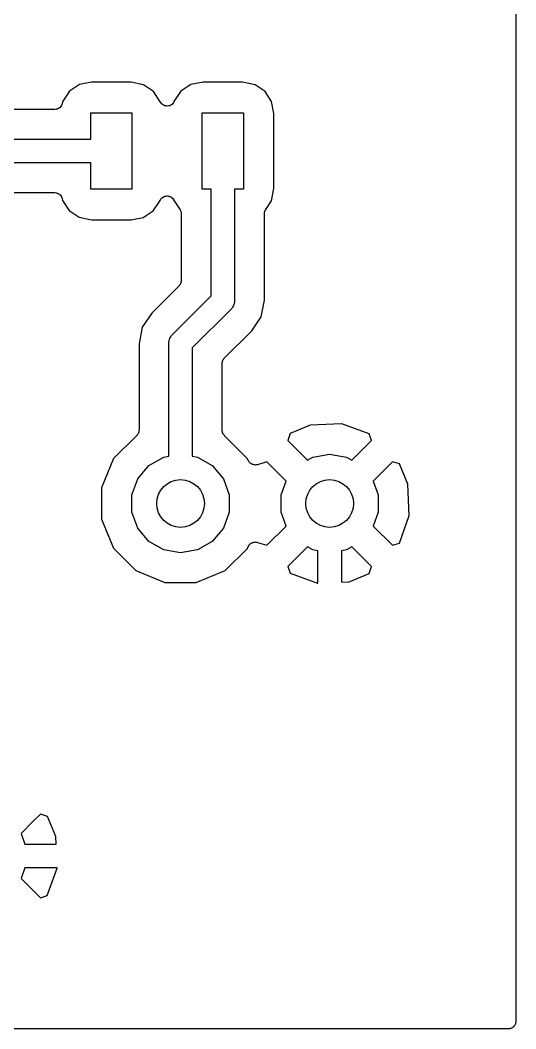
# Model space of a CAD drawing. Extents: x 0.2 to 50.9, y 0.2 to 28.3.
# Drawn here: x 42.5 to 50.94, y 0.56 to 17.73 of the extents above; entities that cross this region are included whole.
import ezdxf

# ---------------------------------------------------------------- set-up
doc = ezdxf.new("R2010")
doc.units = 0
doc.header["$MEASUREMENT"] = 0
doc.layers.add('BLACK', color=7, linetype='CONTINUOUS')

msp = doc.modelspace()

# ---------------------------------------------------------------- linework, layer by layer
at = {"layer": 'Black'}
for p, q in [((50.942, 18.5688), (50.942, 0.685)), ((43.7122, 16.6704), (43.5067, 16.6306)), ((44.3874, 16.6704), (43.7122, 16.6704)), ((44.5997, 16.6279), (44.3874, 16.6704)), ((45.6122, 16.6704), (45.4067, 16.6306)), ((46.2874, 16.6704), (45.6122, 16.6704)), ((46.4997, 16.6279), (46.2874, 16.6704)), ((43.3361, 16.5185), (43.2221, 16.3497)), ((43.5067, 16.6306), (43.3361, 16.5185)), ((44.7685, 16.5139), (44.5997, 16.6279)), ((44.8891, 16.3304), (44.7685, 16.5139)), ((45.2361, 16.5185), (45.1158, 16.3403)), ((45.4067, 16.6306), (45.2361, 16.5185)), ((46.6685, 16.5139), (46.4997, 16.6279)), ((46.7806, 16.3433), (46.6685, 16.5139)), ((43.2221, 16.3497), (43.2142, 16.31)), ((44.8893, 16.3296), (44.8891, 16.3304)), ((44.8908, 16.3277), (44.8893, 16.3296)), ((44.891, 16.3275), (44.8908, 16.3277)), ((44.8919, 16.3251), (44.891, 16.3275)), ((44.9047, 16.3104), (44.8919, 16.3251)), ((45.1092, 16.3244), (45.0963, 16.3097)), ((45.1102, 16.3268), (45.1092, 16.3244)), ((45.1118, 16.3288), (45.1102, 16.3268)), ((45.1158, 16.3403), (45.1118, 16.3288)), ((46.8204, 16.1378), (46.7806, 16.3433)), ((43.0897, 16.208), (41.8459, 16.208)), ((43.1099, 16.2116), (43.0897, 16.208)), ((43.1303, 16.2147), (43.1099, 16.2116)), ((43.1316, 16.2154), (43.1303, 16.2147)), ((43.1331, 16.2157), (43.1316, 16.2154)), ((43.1509, 16.226), (43.1331, 16.2157)), ((43.169, 16.2358), (43.1509, 16.226)), ((43.17, 16.237), (43.169, 16.2358)), ((43.1713, 16.2377), (43.17, 16.237)), ((43.1845, 16.2535), (43.1713, 16.2377)), ((43.1981, 16.2689), (43.1845, 16.2535)), ((43.1987, 16.2703), (43.1981, 16.2689)), ((43.1996, 16.2715), (43.1987, 16.2703)), ((43.2067, 16.2908), (43.1996, 16.2715)), ((43.2142, 16.31), (43.2067, 16.2908)), ((43.7, 15.7), (43.7, 16.15)), ((43.7, 16.15), (44.4, 16.15)), ((44.4, 16.15), (44.4, 14.85)), ((44.9169, 16.2951), (44.9047, 16.3104)), ((44.9191, 16.2938), (44.9169, 16.2951)), ((44.9208, 16.2918), (44.9191, 16.2938)), ((44.9379, 16.2823), (44.9208, 16.2918)), ((44.9546, 16.2722), (44.9379, 16.2823)), ((44.9571, 16.2717), (44.9546, 16.2722)), ((44.9593, 16.2704), (44.9571, 16.2717)), ((44.9786, 16.2674), (44.9593, 16.2704)), ((44.9978, 16.2635), (44.9786, 16.2674)), ((45.0004, 16.2639), (44.9978, 16.2635)), ((45.0029, 16.2635), (45.0004, 16.2639)), ((45.0221, 16.2672), (45.0029, 16.2635)), ((45.0414, 16.2701), (45.0221, 16.2672)), ((45.0437, 16.2714), (45.0414, 16.2701)), ((45.0462, 16.2719), (45.0437, 16.2714)), ((45.063, 16.2819), (45.0462, 16.2719)), ((45.0801, 16.2913), (45.063, 16.2819)), ((45.0818, 16.2932), (45.0801, 16.2913)), ((45.084, 16.2946), (45.0818, 16.2932)), ((45.0963, 16.3097), (45.084, 16.2946)), ((45.6, 14.85), (45.6, 16.15)), ((45.6, 16.15), (46.3, 16.15)), ((46.3, 16.15), (46.3, 14.85)), ((46.8204, 14.8626), (46.8204, 16.1378)), ((41.5828, 15.7), (43.7, 15.7)), ((43.7, 15.3), (41.5, 15.3)), ((43.7, 14.85), (43.7, 15.3)), ((41.5125, 14.792), (43.0885, 14.792)), ((43.0885, 14.792), (43.1091, 14.7884)), ((43.1091, 14.7884), (43.1298, 14.7851)), ((43.1298, 14.7851), (43.1308, 14.7845)), ((43.1308, 14.7845), (43.1319, 14.7843)), ((43.1319, 14.7843), (43.1501, 14.7738)), ((43.1501, 14.7738), (43.1684, 14.7637)), ((44.4, 14.85), (43.7, 14.85)), ((45.75, 14.85), (45.6, 14.85)), ((45.75, 13.0328), (45.75, 14.85)), ((46.3, 14.85), (46.15, 14.85)), ((46.15, 14.85), (46.15, 12.95)), ((46.7779, 14.6503), (46.8204, 14.8626)), ((43.1684, 14.7637), (43.1691, 14.7628)), ((43.1691, 14.7628), (43.1701, 14.7623)), ((43.1701, 14.7623), (43.1836, 14.7462)), ((43.1836, 14.7462), (43.1973, 14.7304)), ((43.1973, 14.7304), (43.1977, 14.7293)), ((43.1977, 14.7293), (43.1984, 14.7285)), ((43.1984, 14.7285), (43.2056, 14.7088)), ((43.2056, 14.7088), (43.2131, 14.6892)), ((43.2131, 14.6892), (43.2194, 14.6567)), ((43.2194, 14.6567), (43.3315, 14.4861)), ((44.7639, 14.4815), (44.8842, 14.6597)), ((44.8842, 14.6597), (44.8882, 14.6711)), ((44.8882, 14.6711), (44.8898, 14.6732)), ((44.8898, 14.6732), (44.8907, 14.6756)), ((44.8907, 14.6756), (44.9036, 14.6903)), ((44.9036, 14.6903), (44.9159, 14.7054)), ((44.9159, 14.7054), (44.9182, 14.7067)), ((44.9182, 14.7067), (44.9199, 14.7087)), ((44.9199, 14.7087), (44.937, 14.7181)), ((44.937, 14.7181), (44.9537, 14.7281)), ((44.9537, 14.7281), (44.9563, 14.7286)), ((44.9563, 14.7286), (44.9586, 14.7299)), ((44.9586, 14.7299), (44.9779, 14.7328)), ((44.9779, 14.7328), (44.997, 14.7365)), ((44.997, 14.7365), (44.9996, 14.7361)), ((44.9996, 14.7361), (45.0022, 14.7365)), ((45.0022, 14.7365), (45.0213, 14.7327)), ((45.0213, 14.7327), (45.0406, 14.7296)), ((45.0406, 14.7296), (45.0429, 14.7283)), ((45.0429, 14.7283), (45.0454, 14.7278)), ((45.0454, 14.7278), (45.0621, 14.7177)), ((45.0621, 14.7177), (45.0792, 14.7082)), ((45.0792, 14.7082), (45.0809, 14.7062)), ((45.0809, 14.7062), (45.0831, 14.7049)), ((45.0831, 14.7049), (45.0953, 14.6896)), ((45.0953, 14.6896), (45.1081, 14.6749)), ((45.1081, 14.6749), (45.109, 14.6726)), ((45.109, 14.6726), (45.1092, 14.6723)), ((45.1092, 14.6723), (45.1107, 14.6704)), ((45.1107, 14.6704), (45.1109, 14.6696)), ((45.1109, 14.6696), (45.2211, 14.5018)), ((46.6797, 14.5049), (46.7779, 14.6503)), ((43.3315, 14.4861), (43.5003, 14.3721)), ((44.5933, 14.3694), (44.7639, 14.4815)), ((45.2211, 14.5018), (45.227, 14.4883)), ((45.227, 14.4883), (45.2343, 14.4755)), ((45.2343, 14.4755), (45.2356, 14.4682)), ((45.2356, 14.4682), (45.2386, 14.4613)), ((45.2386, 14.4613), (45.2394, 14.4466)), ((45.2394, 14.4466), (45.242, 14.4321)), ((45.242, 14.4321), (45.242, 13.2959)), ((46.658, 14.4339), (46.6607, 14.4492)), ((46.658, 12.9625), (46.658, 14.4339)), ((46.6607, 14.4492), (46.6618, 14.4646)), ((46.6618, 14.4646), (46.6645, 14.4707)), ((46.6645, 14.4707), (46.6657, 14.4773)), ((46.6657, 14.4773), (46.6734, 14.4908)), ((46.6734, 14.4908), (46.6797, 14.5049)), ((43.5003, 14.3721), (43.7126, 14.3296)), ((43.7126, 14.3296), (44.3878, 14.3296)), ((44.3878, 14.3296), (44.5933, 14.3694)), ((45.2206, 13.2286), (45.2123, 13.2142)), ((45.2301, 13.2422), (45.2206, 13.2286)), ((45.2315, 13.2476), (45.2301, 13.2422)), ((45.2343, 13.2524), (45.2315, 13.2476)), ((45.2372, 13.2688), (45.2343, 13.2524)), ((45.2415, 13.2848), (45.2372, 13.2688)), ((45.242, 13.2959), (45.241, 13.2904)), ((45.241, 13.2904), (45.2415, 13.2848)), ((45.2048, 13.2061), (44.7382, 12.7395)), ((45.208, 13.2106), (45.2048, 13.2061)), ((45.2123, 13.2142), (45.208, 13.2106)), ((45.0886, 12.3714), (45.75, 13.0328)), ((46.1379, 12.8816), (46.1335, 12.874)), ((46.1425, 12.9073), (46.1379, 12.8816)), ((46.1492, 12.9326), (46.1425, 12.9073)), ((46.15, 12.95), (46.1485, 12.9413)), ((46.1485, 12.9413), (46.1492, 12.9326)), ((46.6018, 12.68), (46.658, 12.9625)), ((44.7382, 12.7395), (44.5782, 12.5)), ((46.0914, 12.8086), (45.43, 12.1472)), ((46.0965, 12.8158), (46.0914, 12.8086)), ((46.1032, 12.8214), (46.0965, 12.8158)), ((46.1163, 12.8441), (46.1032, 12.8214)), ((46.1313, 12.8655), (46.1163, 12.8441)), ((46.1335, 12.874), (46.1313, 12.8655)), ((46.4418, 12.4405), (46.6018, 12.68)), ((44.5782, 12.5), (44.522, 12.2175)), ((45.0768, 12.3586), (45.0835, 12.3642)), ((45.0835, 12.3642), (45.0886, 12.3714)), ((45.9752, 11.9739), (46.4418, 12.4405)), ((44.522, 12.2175), (44.522, 10.7481)), ((45.03, 12.23), (45.0315, 12.2387)), ((45.03, 10.3061), (45.03, 12.23)), ((45.0308, 12.2474), (45.0375, 12.2727)), ((45.0315, 12.2387), (45.0308, 12.2474)), ((45.0375, 12.2727), (45.0421, 12.2984)), ((45.0421, 12.2984), (45.0465, 12.306)), ((45.0465, 12.306), (45.0487, 12.3145)), ((45.0487, 12.3145), (45.0637, 12.3359)), ((45.0637, 12.3359), (45.0768, 12.3586)), ((45.43, 12.1472), (45.43, 10.3061)), ((45.938, 11.8841), (45.939, 11.8896)), ((45.938, 10.7484), (45.938, 11.8841)), ((45.9385, 11.8952), (45.9428, 11.9112)), ((45.939, 11.8896), (45.9385, 11.8952)), ((45.9428, 11.9112), (45.9457, 11.9276)), ((45.9457, 11.9276), (45.9485, 11.9324)), ((45.9485, 11.9324), (45.9499, 11.9378)), ((45.9499, 11.9378), (45.9594, 11.9514)), ((45.9594, 11.9514), (45.9677, 11.9658)), ((45.9677, 11.9658), (45.972, 11.9694)), ((45.972, 11.9694), (45.9752, 11.9739)), ((47.4385, 10.8325), (47.0963, 10.6908)), ((47.9764, 10.857), (47.4385, 10.8325)), ((48.4447, 10.6874), (47.9764, 10.857)), ((44.4847, 10.6582), (44.0894, 10.2636)), ((44.488, 10.6628), (44.4847, 10.6582)), ((44.4923, 10.6664), (44.488, 10.6628)), ((44.5006, 10.6807), (44.4923, 10.6664)), ((44.5101, 10.6943), (44.5006, 10.6807)), ((44.5115, 10.6997), (44.5101, 10.6943)), ((44.5143, 10.7046), (44.5115, 10.6997)), ((44.5172, 10.7209), (44.5143, 10.7046)), ((44.5215, 10.7369), (44.5172, 10.7209)), ((44.522, 10.7481), (44.521, 10.7425)), ((44.521, 10.7425), (44.5215, 10.7369)), ((45.9394, 10.7407), (45.938, 10.7484)), ((45.9391, 10.7372), (45.9394, 10.7407)), ((45.9393, 10.7365), (45.9391, 10.7372)), ((45.9391, 10.7321), (45.9393, 10.7365)), ((45.9432, 10.7188), (45.9391, 10.7321)), ((45.9457, 10.705), (45.9432, 10.7188)), ((45.9494, 10.6985), (45.9457, 10.705)), ((45.9504, 10.6946), (45.9494, 10.6985)), ((45.9511, 10.6937), (45.9504, 10.6946)), ((45.9522, 10.69), (45.9511, 10.6937)), ((45.9607, 10.6789), (45.9522, 10.69)), ((45.9677, 10.6668), (45.9607, 10.6789)), ((45.973, 10.6624), (45.9677, 10.6668)), ((45.9757, 10.6585), (45.973, 10.6624)), ((45.9784, 10.6557), (45.9757, 10.6585)), ((45.979, 10.655), (45.9784, 10.6557)), ((45.9795, 10.6546), (45.979, 10.655)), ((46.3719, 10.2616), (45.9795, 10.6546)), ((47.0963, 10.6908), (47.0585, 10.5707)), ((48.4815, 10.5707), (48.4447, 10.6874)), ((47.0585, 10.5707), (47.3911, 10.2381)), ((48.1489, 10.2381), (48.4815, 10.5707)), ((44.9422, 10.2907), (45.03, 10.3061)), ((45.43, 10.3061), (45.5178, 10.2907)), ((47.4822, 10.2907), (47.77, 10.3414)), ((47.77, 10.3414), (48.0578, 10.2907)), ((44.0894, 10.2636), (43.884, 9.76895)), ((44.5013, 9.9207), (44.6892, 10.1446)), ((44.6892, 10.1446), (44.9422, 10.2907)), ((45.5178, 10.2907), (45.7708, 10.1446)), ((45.7708, 10.1446), (45.9587, 9.9207)), ((46.3835, 10.2336), (46.3719, 10.2616)), ((46.3865, 10.2289), (46.3835, 10.2336)), ((46.3882, 10.2235), (46.3865, 10.2289)), ((46.3982, 10.2104), (46.3882, 10.2235)), ((46.4071, 10.1964), (46.3982, 10.2104)), ((46.4116, 10.193), (46.4071, 10.1964)), ((46.415, 10.1885), (46.4116, 10.193)), ((46.429, 10.1796), (46.415, 10.1885)), ((46.4421, 10.1695), (46.429, 10.1796)), ((46.4475, 10.1678), (46.4421, 10.1695)), ((46.4522, 10.1648), (46.4475, 10.1678)), ((46.4684, 10.1612), (46.4522, 10.1648)), ((46.4841, 10.1562), (46.4684, 10.1612)), ((46.4898, 10.1565), (46.4841, 10.1562)), ((46.4953, 10.1553), (46.4898, 10.1565)), ((46.5117, 10.1574), (46.4953, 10.1553)), ((46.5282, 10.1581), (46.5117, 10.1574)), ((46.5334, 10.1603), (46.5282, 10.1581)), ((46.539, 10.161), (46.5334, 10.1603)), ((46.6993, 10.2115), (46.539, 10.161)), ((47.0277, 9.88314), (46.6993, 10.2115)), ((47.3911, 10.2381), (47.4822, 10.2907)), ((48.0578, 10.2907), (48.1489, 10.2381)), ((48.8407, 10.2115), (48.7156, 10.0864)), ((48.9608, 10.1737), (48.8407, 10.2115)), ((49.1025, 9.83155), (48.9608, 10.1737)), ((48.7156, 10.0864), (48.5123, 9.88314)), ((48.7156, 10.0864), (48.7156, 10.0864)), ((48.7156, 10.0864), (48.7156, 10.0864)), ((44.4014, 9.64611), (44.5013, 9.9207)), ((45.9587, 9.9207), (46.0586, 9.64611)), ((46.9414, 9.64611), (47.0277, 9.88314)), ((48.5123, 9.88314), (48.5986, 9.64611)), ((49.127, 9.29357), (49.1025, 9.83155)), ((43.884, 9.76895), (43.8836, 9.2334)), ((44.4014, 9.35389), (44.4014, 9.64611)), ((46.0586, 9.64611), (46.0586, 9.35389)), ((46.9414, 9.35389), (46.9414, 9.64611)), ((48.5986, 9.64611), (48.5986, 9.35389)), ((44.5013, 9.0793), (44.4014, 9.35389)), ((46.0586, 9.35389), (45.9587, 9.0793)), ((47.0277, 9.11686), (46.9414, 9.35389)), ((48.5986, 9.35389), (48.5123, 9.11686)), ((48.9574, 8.82527), (49.127, 9.29357)), ((43.8836, 9.2334), (44.0881, 8.73844)), ((46.6993, 8.78848), (47.0277, 9.11686)), ((48.5123, 9.11686), (48.8407, 8.78848)), ((44.6892, 8.85545), (44.5013, 9.0793)), ((45.9587, 9.0793), (45.7708, 8.85545)), ((44.9422, 8.70934), (44.6892, 8.85545)), ((45.7708, 8.85545), (45.5178, 8.70934)), ((46.3706, 8.73644), (46.3832, 8.7667)), ((46.3832, 8.7667), (46.3861, 8.77136)), ((46.3861, 8.77136), (46.3878, 8.77663)), ((46.3878, 8.77663), (46.3979, 8.78984)), ((46.3979, 8.78984), (46.4069, 8.80388)), ((46.4069, 8.80388), (46.4113, 8.80724)), ((46.4113, 8.80724), (46.4146, 8.81162)), ((46.4146, 8.81162), (46.4287, 8.82057)), ((46.4287, 8.82057), (46.4419, 8.8307)), ((46.4419, 8.8307), (46.4472, 8.83236)), ((46.4472, 8.83236), (46.4518, 8.83533)), ((46.4518, 8.83533), (46.4681, 8.83893)), ((46.4681, 8.83893), (46.484, 8.84392)), ((46.484, 8.84392), (46.4895, 8.84368)), ((46.4895, 8.84368), (46.4949, 8.84488)), ((46.4949, 8.84488), (46.5114, 8.8427)), ((46.5114, 8.8427), (46.528, 8.84196)), ((46.528, 8.84196), (46.5331, 8.83984)), ((46.5331, 8.83984), (46.5386, 8.83912)), ((46.5386, 8.83912), (46.6993, 8.78848)), ((47.3911, 8.76193), (47.0585, 8.42927)), ((47.4822, 8.70934), (47.3911, 8.76193)), ((48.1489, 8.76193), (48.0578, 8.70934)), ((48.4815, 8.42927), (48.1489, 8.76193)), ((48.8407, 8.78848), (48.9574, 8.82527)), ((44.0881, 8.73844), (44.4664, 8.35941)), ((45.23, 8.6586), (44.9422, 8.70934)), ((45.5178, 8.70934), (45.23, 8.6586)), ((45.9916, 8.35808), (46.3706, 8.73644)), ((47.57, 8.69386), (47.4822, 8.70934)), ((47.57, 8.14333), (47.57, 8.69386)), ((48.0578, 8.70934), (47.97, 8.69386)), ((47.97, 8.69386), (47.97, 8.1615)), ((47.0585, 8.42927), (47.0953, 8.31256)), ((48.4437, 8.30918), (48.4815, 8.42927)), ((48.4815, 8.42927), (48.4815, 8.42927)), ((44.4664, 8.35941), (44.961, 8.15403)), ((45.4966, 8.15357), (45.9916, 8.35808)), ((47.0953, 8.31256), (47.5636, 8.14304)), ((48.1015, 8.16747), (48.4437, 8.30918)), ((44.961, 8.15403), (45.4966, 8.15357)), ((47.5636, 8.14304), (47.57, 8.14333)), ((47.97, 8.1615), (48.1015, 8.16747)), ((42.8407, 4.21152), (42.7156, 4.0864)), ((42.9608, 4.17366), (42.8407, 4.21152)), ((43.1025, 3.83155), (42.9608, 4.17366)), ((42.7156, 4.0864), (42.5123, 3.88314)), ((42.7156, 4.0864), (42.7156, 4.0864)), ((42.7156, 4.0864), (42.7156, 4.0864)), ((42.5123, 3.88314), (42.579, 3.7)), ((43.1085, 3.7), (43.1025, 3.83155)), ((42.579, 3.7), (43.1085, 3.7)), ((42.579, 3.3), (42.5123, 3.11686)), ((43.1267, 3.3), (42.579, 3.3)), ((42.9574, 2.82527), (43.127, 3.29357)), ((43.127, 3.29357), (43.1267, 3.3)), ((42.5123, 3.11686), (42.8407, 2.78848)), ((42.8407, 2.78848), (42.9574, 2.82527)), ((50.815, 0.558), (29.9659, 0.558)), ((50.8259, 0.55993), (50.815, 0.558)), ((50.8371, 0.55993), (50.8259, 0.55993)), ((50.8475, 0.56373), (50.8371, 0.55993)), ((50.8584, 0.56566), (50.8475, 0.56373)), ((50.8681, 0.57122), (50.8584, 0.56566)), ((50.8785, 0.57502), (50.8681, 0.57122)), ((50.887, 0.58216), (50.8785, 0.57502)), ((50.8966, 0.58771), (50.887, 0.58216)), ((50.9038, 0.59622), (50.8966, 0.58771)), ((50.9123, 0.60337), (50.9038, 0.59622)), ((50.9178, 0.61299), (50.9123, 0.60337)), ((50.925, 0.6215), (50.9178, 0.61299)), ((50.9288, 0.63194), (50.925, 0.6215)), ((50.9343, 0.64156), (50.9288, 0.63194)), ((50.9363, 0.65251), (50.9343, 0.64156)), ((50.9401, 0.66295), (50.9363, 0.65251)), ((50.942, 0.685), (50.9401, 0.67406)), ((50.9401, 0.67406), (50.9401, 0.66295))]:
    msp.add_line(p, q, dxfattribs=at)
for centre in [(45.23, 9.5), (47.77, 9.5)]:
    msp.add_circle(centre, 0.4064, dxfattribs=at)

doc.saveas('drawing.dxf')
